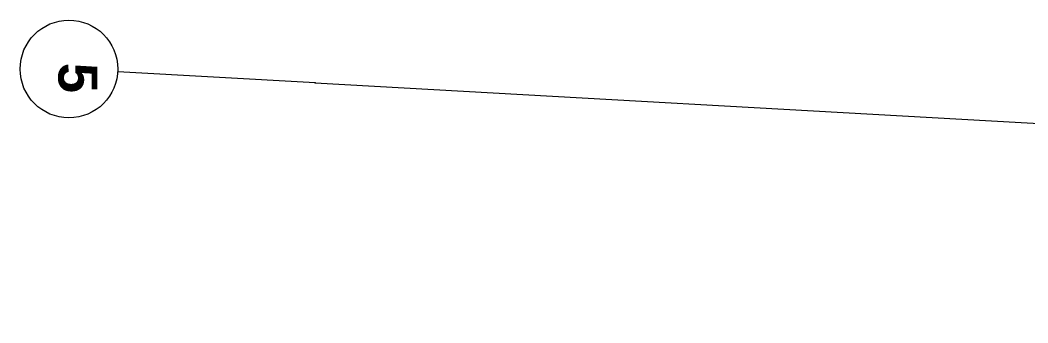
# Model space of a CAD drawing. Header units: metres. Extents: x -16782 to 57285, y -22997 to 18599.
# Drawn here: x -16769 to -11609, y 4633 to 6182 of the extents above; entities that cross this region are included whole.
import ezdxf
from ezdxf.enums import TextEntityAlignment as Align

# ---------------------------------------------------------------- set-up
doc = ezdxf.new("R2010")
doc.units = ezdxf.units.M
doc.header["$MEASUREMENT"] = 0
doc.layers.add('11__100 Achsraster', color=7, linetype='Continuous')
doc.styles.add('ERSTELLTER_STIL_4', font='arialbd.ttf')
doc.linetypes.add('Grenze Bezirk', pattern='A,0,[2,22HAUS116_408 STG1 _ 1.Stock_IndexB_2026-08-161.Shx,S=0.001587,R=0,X=0,Y=0],-0.25,0', length=0.25)

# ---------------------------------------------------------------- blocks, each defined once
blk = doc.blocks.new('Standard-Rastermarker_17')
at = {"layer": '11__100 Achsraster', "color": 8, "linetype": 'Grenze Bezirk', "lineweight": 5}
for q in [(22.964, 0), (0, 0)]:
    blk.add_line((1.0118, 0), q, dxfattribs=at)
at = {"layer": '11__100 Achsraster', "color": 8, "linetype": 'Continuous', "lineweight": 5}
blk.add_circle((-0.25, 0), 0.25, dxfattribs=at)
at = {"layer": '11__100 Achsraster', "color": 8, "linetype": 'Grenze Bezirk', "lineweight": 5}
blk.add_point((1.0118, 0), dxfattribs=at)
blk.add_point((1.0118, 0), dxfattribs=at)
at = {"layer": '11__100 Achsraster', "color": 8, "lineweight": 5, "style": 'ERSTELLTER_STIL_4'}
blk.add_attdef('AC_MarkerText_1', text='', height=0.2, rotation=273.2085, dxfattribs=at).set_placement((-0.1045, -0.0376), align=Align.TOP_CENTER)

msp = doc.modelspace()

# ---------------------------------------------------------------- block references
at = {"layer": '11__100 Achsraster', "color": 7, "linetype": 'Continuous', "lineweight": 18}
ref = msp.add_blockref('Standard-Rastermarker_17', (-16269.049, 5918.076), dxfattribs=dict(at, xscale=1000, yscale=1000, zscale=1000, rotation=356.7914836001973))
ref.add_attrib('AC_MarkerText_1', '5', dxfattribs={"color": 8, "lineweight": 5, "height": 200, "rotation": 270, "style": 'ERSTELLTER_STIL_4'}).set_placement((-16372.943, 5886.354), align=Align.TOP_CENTER)

doc.saveas('drawing.dxf')
